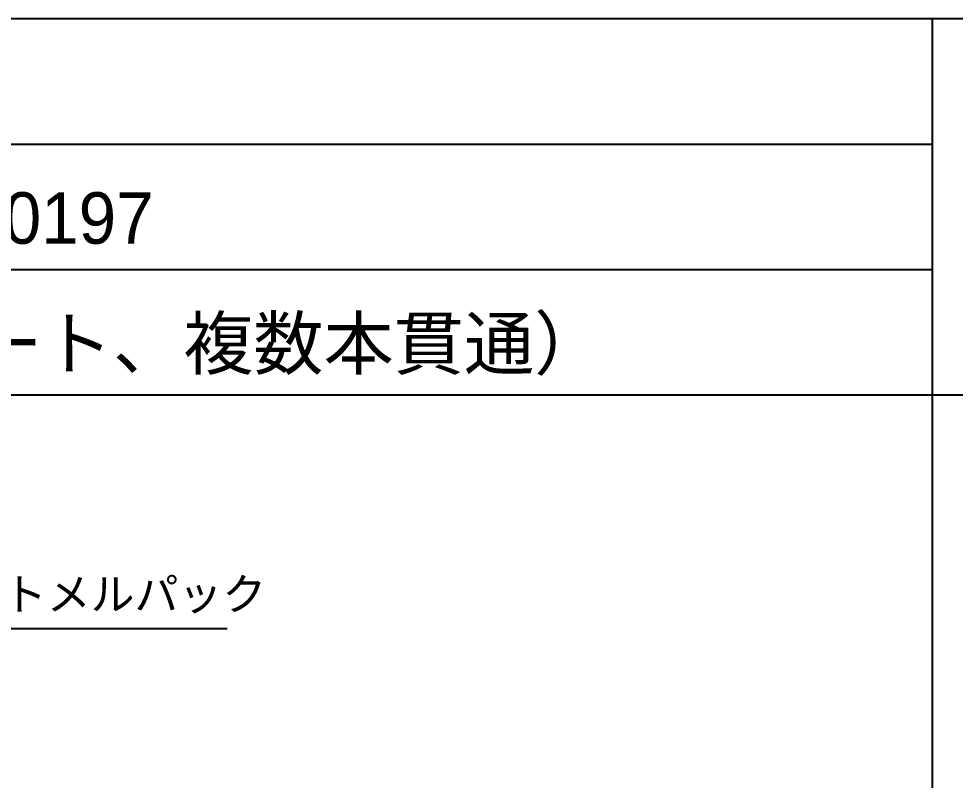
# Model space of a CAD drawing. Extents: x 443 to 1217, y -1921 to -677.
# Drawn here: x 947.9 to 1020.6, y -1424.9 to -1365.7 of the extents above; entities that cross this region are included whole.
import ezdxf
from ezdxf.enums import TextEntityAlignment as Align

# ---------------------------------------------------------------- set-up
doc = ezdxf.new("R2010")
doc.units = 0
doc.header["$MEASUREMENT"] = 0
doc.layers.get('0').update_dxf_attribs({"linetype": 'CONTINUOUS'})
doc.layers.get('Defpoints').update_dxf_attribs({"color": 21, "linetype": 'CONTINUOUS'})
for name, color, linetype in [('1', 7, 'CONTINUOUS'), ('10', 7, 'CONTINUOUS'), ('25', 7, 'CONTINUOUS')]:
    doc.layers.add(name, color=color, linetype=linetype)
doc.styles.add('ｽﾀｲﾙ2', font='MS PGothic.ttf')

msp = doc.modelspace()

# ---------------------------------------------------------------- linework, layer by layer
at = {"color": 7, "linetype": 'Continuous'}
msp.add_line((937.273, -1413.061), (964.074, -1413.061), dxfattribs=at)
at = {"layer": '1', "color": 4, "linetype": 'Continuous'}
for p, q in [((1018.845, -1365.705), (1018.845, -1622.849)), ((826.785, -1394.923), (1018.845, -1394.923)), ((1018.845, -1394.923), (1210.905, -1394.923))]:
    msp.add_line(p, q, dxfattribs=at)
at = {"layer": '1', "color": 3, "linetype": 'Continuous'}
for p, q in [((856.003, -1375.444), (1018.845, -1375.444)), ((856.003, -1385.183), (1018.845, -1385.183))]:
    msp.add_line(p, q, dxfattribs=at)
at = {"layer": '25', "color": 4}
msp.add_line((1210.905, -1365.705), (442.666, -1365.705), dxfattribs=at)

# ---------------------------------------------------------------- texts
at = {"layer": '10', "linetype": 'Continuous', "style": 'ｽﾀｲﾙ2'}
msp.add_attdef('ヒートメルパック', text='', height=2.5, dxfattribs=at).set_placement((939.817, -1412.395), align=Align.BOTTOM_LEFT)
at = {"layer": '25', "style": 'ｽﾀｲﾙ2'}
msp.add_text('国土交通大臣認定番号\u3000PS060WL-0197', height=4, dxfattribs=at).set_placement((861.386, -1383.183))
at = {"layer": 'Defpoints', "style": 'ｽﾀｲﾙ2'}
msp.add_text('タフロック-耐火パック（コンクリート、複数本貫通）', height=4, dxfattribs=at).set_placement((860.689, -1392.923))

doc.saveas('drawing.dxf')
